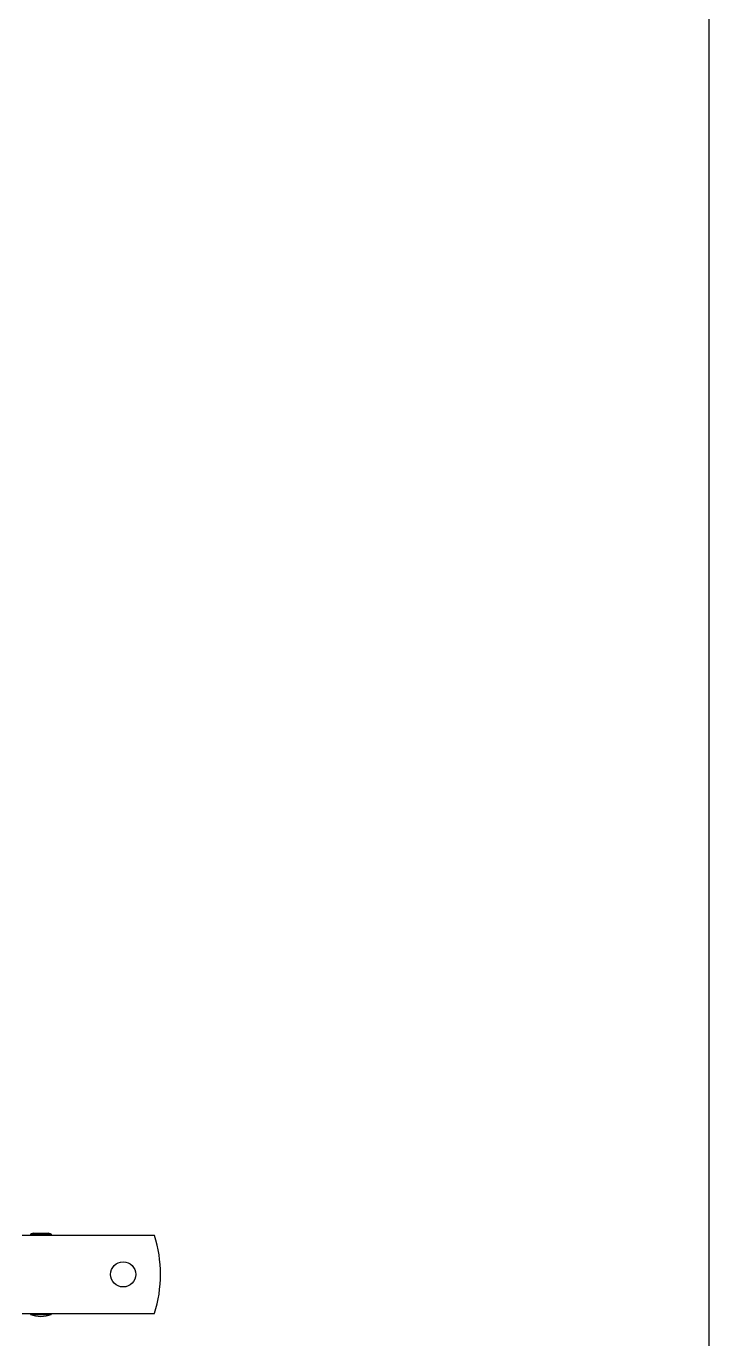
# Model space of a CAD drawing. Extents: x 185245 to 1992634, y -19957 to 755165.
# Drawn here: x 1884016 to 1886093, y 565277 to 569271 of the extents above; entities that cross this region are included whole.
import ezdxf

# ---------------------------------------------------------------- set-up
doc = ezdxf.new("R2010")
doc.units = 0
doc.header["$LTSCALE"] = 1000
doc.header["$MEASUREMENT"] = 0
doc.layers.add('02___PRT_ALL_AXES', color=7, linetype='Continuous')
doc.layers.add('11122', color=7, linetype='Continuous')

msp = doc.modelspace()

# ---------------------------------------------------------------- linework, layer by layer
at = {"color": 0, "linetype": 'Continuous'}
for p, q in [((1884406.7, 565591.8), (1884003.9, 565591.8)), ((1884028.9, 565595.4), (1884028.9, 565591.8)), ((1884092.7, 565595.4), (1884092.7, 565591.8)), ((1884003.9, 565354.8), (1884406.7, 565354.8)), ((1884028.9, 565354.8), (1884028.9, 565351.2)), ((1884092.7, 565354.8), (1884092.7, 565351.2))]:
    msp.add_line(p, q, dxfattribs=at)
msp.add_arc((1884030.2, 565473.3), 394.7, 342.5364, 17.4636, dxfattribs=at)
at = {"layer": '02___PRT_ALL_AXES', "color": 0, "linetype": 'Continuous'}
for p, q in [((1884038, 565598.3), (1884028.9, 565595.4)), ((1884028.9, 565595.4), (1884092.7, 565595.4)), ((1884028.9, 565595.4), (1884028.9, 565591.8)), ((1884038, 565598.3), (1884083.6, 565598.3)), ((1884083.6, 565598.3), (1884092.7, 565595.4)), ((1884092.7, 565595.4), (1884092.7, 565591.8)), ((1884028.9, 565354.8), (1884028.9, 565351.2)), ((1884028.9, 565351.2), (1884092.7, 565351.2)), ((1884092.7, 565354.8), (1884092.7, 565351.2))]:
    msp.add_line(p, q, dxfattribs=at)
msp.add_circle((1884311.4, 565473.3), 38.3, dxfattribs=at)
for centre, start, end in [((1884060.8, 565510.1), 104.4775, 110.4873), ((1884060.8, 565510.1), 69.5127, 75.5225), ((1884060.8, 565436.6), 249.5127, 290.4873)]:
    msp.add_arc(centre, 91.1, start, end, dxfattribs=at)
at = {"layer": '11122'}
msp.add_lwpolyline([(1873716.9, 574678.2), (1886093.1, 574678.2), (1886093.1, 562474.8), (1873716.9, 562474.8)], close=True, dxfattribs=at)

doc.saveas('drawing.dxf')
